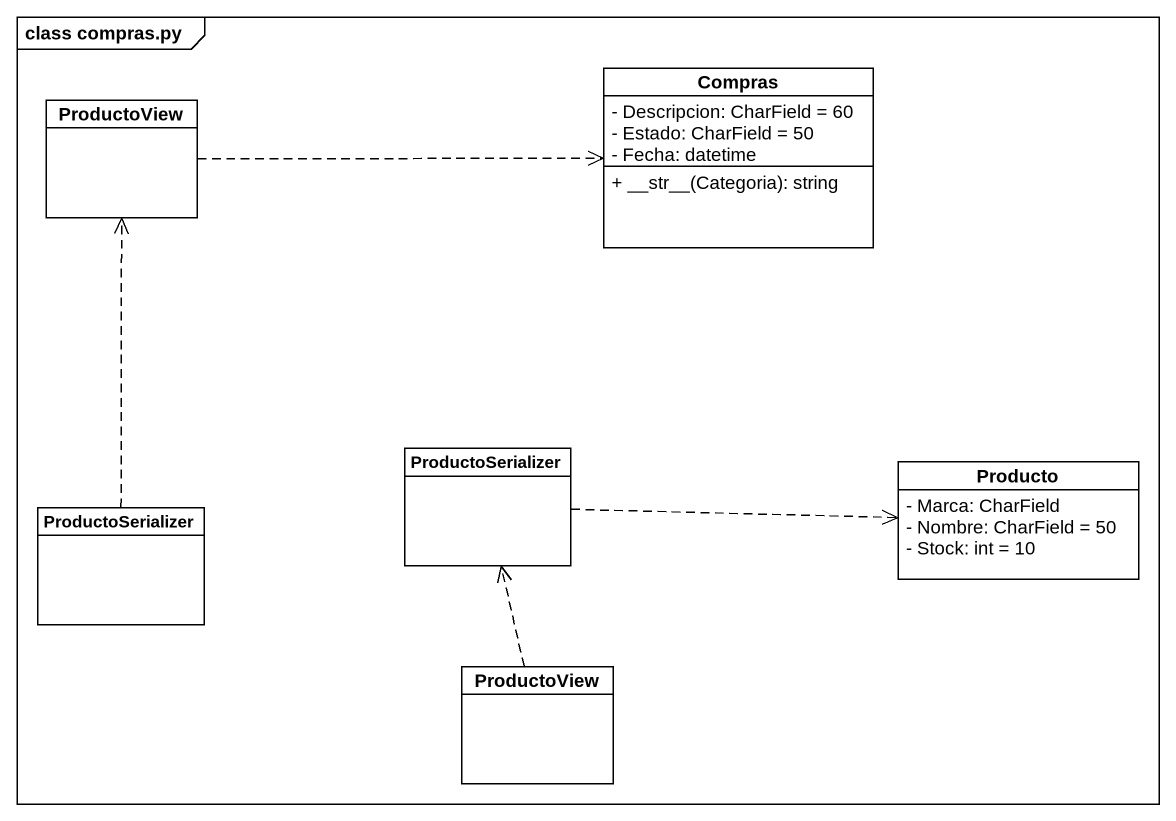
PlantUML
@startuml
mainframe class compras.py
hide circle
hide empty members
skinparam classAttributeIconSize 0
class Compras {
  - Descripcion: CharField = 60
  - Estado: CharField = 50
  - Fecha: datetime
  + ~__str~__(Categoria): string
}
class ProductoView
class ProductoSerializer
class "ProductoSerializer" as ProductoSerializer_2
class Producto {
  - Marca: CharField
  - Nombre: CharField = 50
  - Stock: int = 10
}
class "ProductoView" as ProductoView_2
ProductoView .right.> Compras
ProductoSerializer .right.> Producto
ProductoSerializer_2 .up.> ProductoView
ProductoView_2 .up.> ProductoSerializer
@enduml
